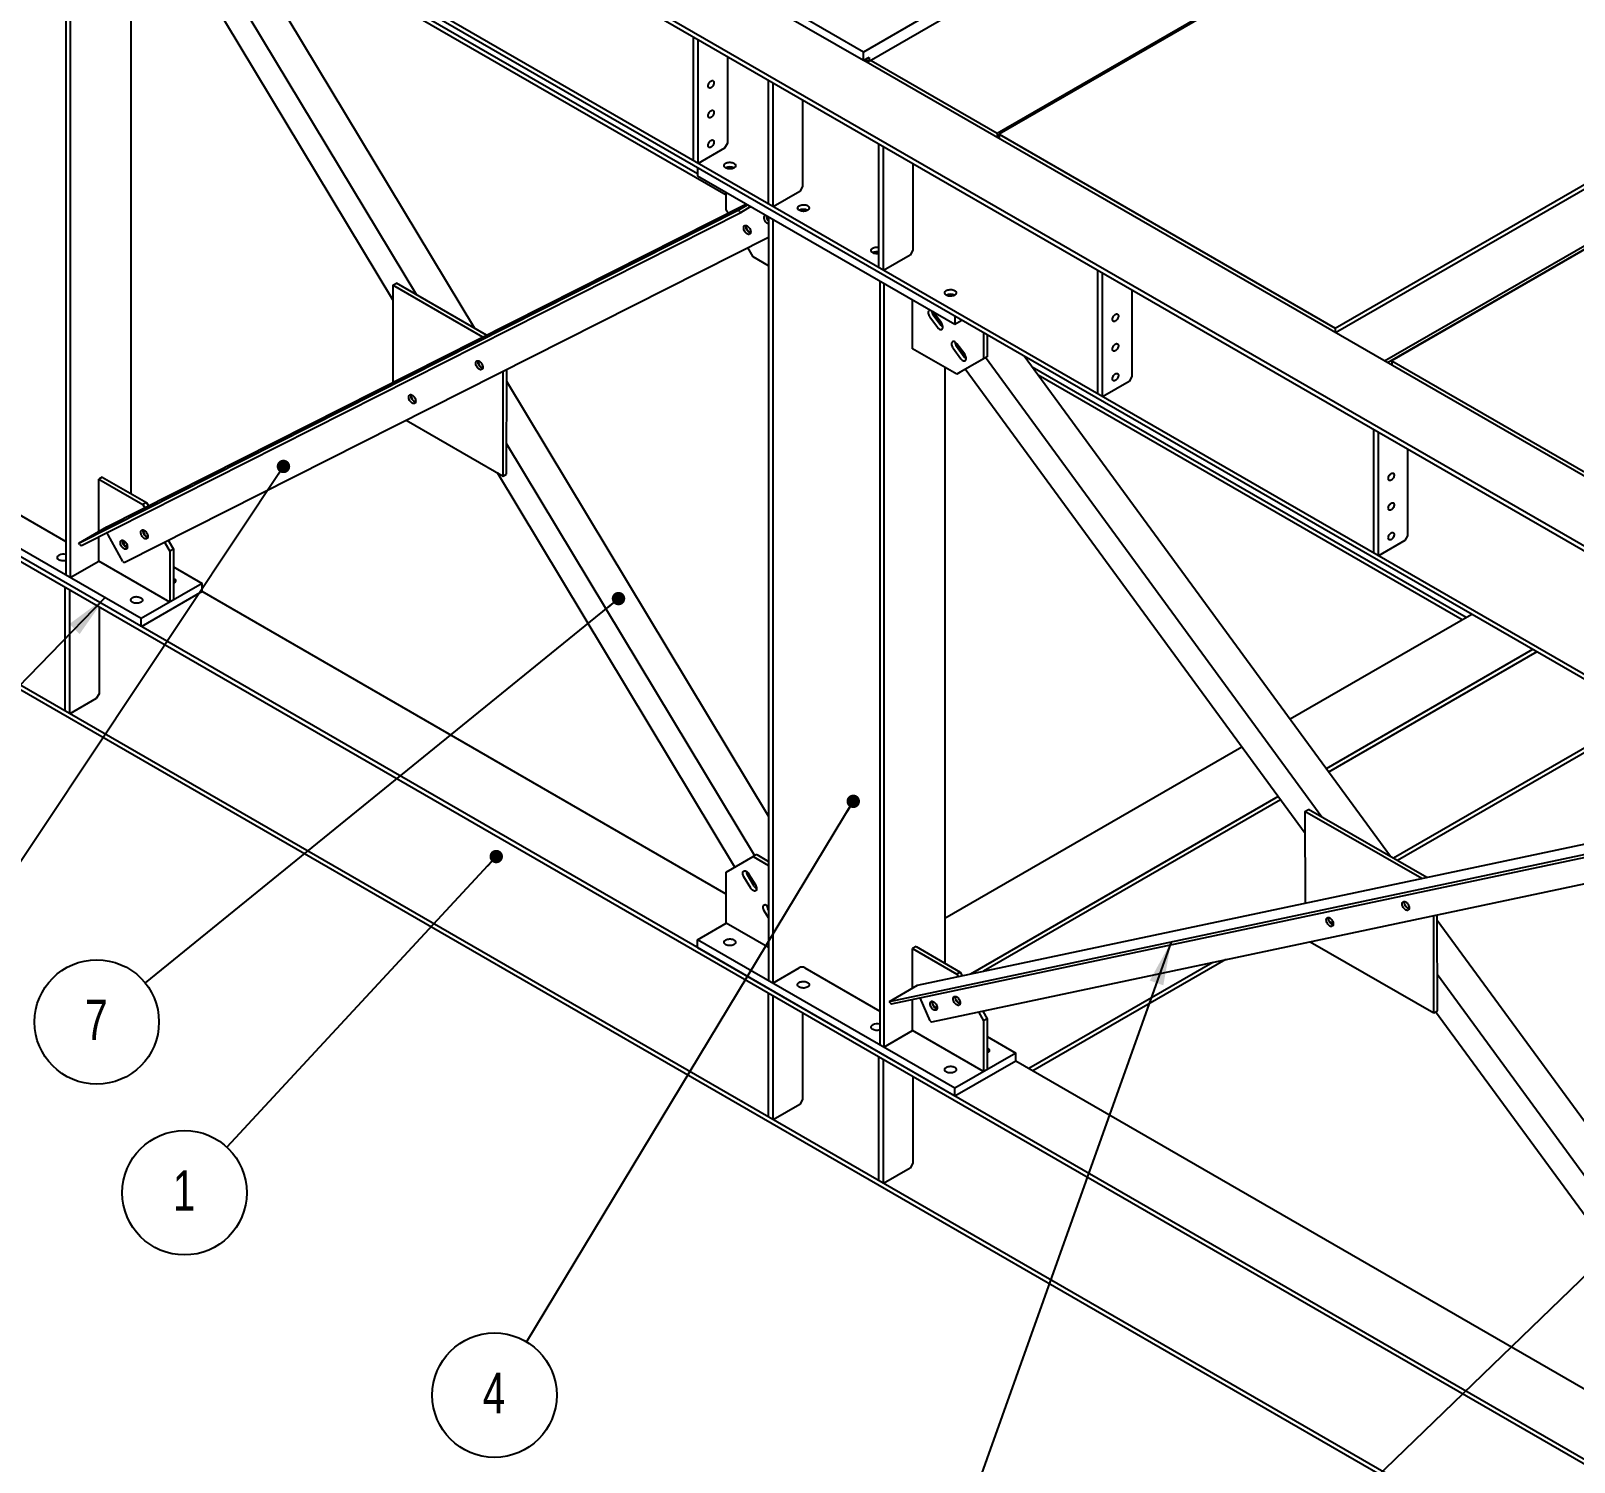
# Model space of a CAD drawing. Header units: millimetres. Extents: x 861 to 27901, y 673 to 17923.
# Drawn here: x 22627 to 24981, y 4043 to 6226 of the extents above; entities that cross this region are included whole.
import ezdxf

# ---------------------------------------------------------------- set-up
doc = ezdxf.new("R2010")
doc.units = ezdxf.units.MM
doc.header["$LTSCALE"] = 33.3
doc.layers.add('CAPA_1', color=7, linetype='Continuous')
doc.layers.add('STRUC', color=4, linetype='Continuous')
doc.styles.add('SLDTEXTSTYLE0', font='TXT', dxfattribs={"width": 0.75})
doc.dimstyles.new('SLDDIMSTYLE1', dxfattribs={"dimtxt": 0.18, "dimasz": 20.492308, "dimexe": 0, "dimexo": 0.0625, "dimgap": 0, "dimtad": 0, "dimtih": 1, "dimtoh": 1, "dimdec": 0, "dimrnd": 1e-09, "dimzin": 0, "dimdsep": 46, "dimtxsty": 'Standard', "dimblk1": 'DOT', "dimblk2": 'DOT', "dimsah": 1, "dimcen": 0.09, "dimadec": 0, "dimazin": 0, "dimtfac": 20.492308, "dimtdec": 0, "dimtofl": 0, "dimtmove": 0, "dimatfit": 3, "dimldrblk": 'DOT', "dimfxl": 1, "dimfrac": 2, "dimtolj": 1, "dimtzin": 0, "dimarcsym": 0})
doc.dimstyles.new('SLDDIMSTYLE2', dxfattribs={"dimtxt": 0.18, "dimasz": 66.6, "dimexe": 0, "dimexo": 0.0625, "dimgap": 0, "dimtad": 0, "dimtih": 1, "dimtoh": 1, "dimdec": 0, "dimrnd": 1e-09, "dimzin": 0, "dimdsep": 46, "dimtxsty": 'Standard', "dimsah": 1, "dimcen": 0.09, "dimadec": 0, "dimazin": 0, "dimtfac": 66.6, "dimtdec": 0, "dimtofl": 0, "dimtmove": 0, "dimatfit": 3, "dimfxl": 1, "dimfrac": 2, "dimtolj": 1, "dimtzin": 0, "dimarcsym": 0})

# ---------------------------------------------------------------- blocks, each defined once
blk = doc.blocks.new('SW_NOTE_0_110')
at = {"layer": 'CAPA_1', "color": 0}
blk.add_circle((-64.5, -69.6), 94.9, dxfattribs=at)
at = {"layer": 'CAPA_1', "color": 0, "insert": (-65.1, -35.5), "char_height": 61.7, "attachment_point": 2, "style": 'SLDTEXTSTYLE0'}
blk.add_mtext('1', dxfattribs=at)
blk = doc.blocks.new('_Dot')
at = {"color": 0, "linetype": 'ByBlock', "lineweight": -2}
blk.add_line((-0.5, 0), (-1, 0), dxfattribs=at)
at = {"color": 0, "linetype": 'ByBlock', "const_width": 0.5}
blk.add_lwpolyline([(-0.25, 0, 1), (0.25, 0, 1)], format="xyb", close=True, dxfattribs=at)
blk = doc.blocks.new('SW_NOTE_0_121')
at = {"layer": 'CAPA_1', "color": 0}
blk.add_circle((-73.6, -59.8), 94.9, dxfattribs=at)
at = {"layer": 'CAPA_1', "color": 0, "insert": (-74.3, -25.7), "char_height": 61.7, "attachment_point": 2, "style": 'SLDTEXTSTYLE0'}
blk.add_mtext('7', dxfattribs=at)
blk = doc.blocks.new('SW_NOTE_0_124')
at = {"layer": 'CAPA_1', "color": 0}
blk.add_circle((-49, -81.2), 94.9, dxfattribs=at)
at = {"layer": 'CAPA_1', "color": 0, "insert": (-49.7, -47.1), "char_height": 61.7, "attachment_point": 2, "style": 'SLDTEXTSTYLE0'}
blk.add_mtext('4', dxfattribs=at)

msp = doc.modelspace()

# ---------------------------------------------------------------- linework, layer by layer
at = {"color": 7, "linetype": 'Continuous', "lineweight": 25}
for p, q in [((23897.08, 6194.09), (22792.63, 6831.68)), ((23897.08, 6181.15), (22792.63, 6818.73)), ((24004.16, 6255.91), (23897.08, 6194.09)), ((24042.28, 6258.5), (23905.49, 6179.53)), ((23897.08, 6181.15), (23897.08, 6194.09)), ((23905.49, 6186), (23897.08, 6181.15)), ((23905.49, 6179.53), (23899.88, 6182.76)), ((23905.49, 6186), (23905.49, 6179.53))]:
    msp.add_line(p, q, dxfattribs=at)
at = {"layer": 'STRUC', "linetype": 'Continuous', "lineweight": 25}
for p, q in [((25497.8, 5143.12), (19890.89, 8379.92)), ((25497.8, 5150.36), (19891.45, 8386.83)), ((25497.8, 4954.67), (19890.89, 8191.47)), ((25497.8, 4947.44), (19891.45, 8183.91)), ((25497.8, 3757.45), (19891.45, 6993.92)), ((25497.8, 3750.21), (19891.45, 6986.69)), ((25416.51, 3608.7), (19972.75, 6751.31)), ((25416.51, 3601.46), (19972.75, 6744.08)), ((24100.93, 6070.42), (25188.78, 6698.43)), ((25191.58, 6696.81), (24103.73, 6068.81)), ((22680.83, 6561.31), (22680.83, 5395.99)), ((22687.09, 6557.69), (22687.09, 5392.37)), ((23304.27, 5772.3), (22896.46, 6449.16)), ((22779.94, 6429.48), (22779.94, 5520.58)), ((23179.39, 5816.38), (22811.63, 6426.78)), ((23215.9, 5823.4), (22841.85, 6444.23)), ((23643.94, 6008.13), (22905.26, 6434.56)), ((23687.69, 5975.63), (22911.95, 6423.46)), ((23637.73, 6028.47), (23637.73, 6216.92)), ((23644.85, 6024.36), (23644.85, 6212.81)), ((23689.42, 6187.08), (23689.42, 6055.03)), ((25530.12, 5238.9), (23897.5, 6181.39)), ((23901.34, 6181.92), (23901.34, 6179.17)), ((23908.71, 6181.39), (24100.93, 6070.42)), ((23752.3, 5962.33), (23752.3, 6150.78)), ((23759.42, 5958.22), (23759.42, 6146.67)), ((23803.99, 6120.94), (23803.99, 5988.88)), ((23689.42, 6055.03), (23685.15, 6047.63)), ((23920.49, 5865.24), (23920.49, 6053.68)), ((23927.61, 5861.13), (23927.61, 6049.57)), ((24100.93, 6070.42), (24100.93, 6063.95)), ((24103.73, 6068.81), (24616.38, 5772.86)), ((24103.73, 6068.81), (24103.73, 6062.33)), ((23685.15, 6047.63), (23644.85, 6024.36)), ((23643.94, 6017.65), (23643.94, 6005.32)), ((23643.94, 6005.32), (24036.38, 5778.76)), ((23972.18, 6023.84), (23972.18, 5891.79)), ((24616.38, 5772.86), (25049.76, 6023.05)), ((24616.73, 5766.19), (25049.76, 6016.17)), ((23687.69, 5952.89), (23687.69, 5980.06)), ((23799.72, 5981.49), (23759.42, 5958.22)), ((23803.99, 5988.88), (23799.72, 5981.49)), ((22743.12, 5469.67), (23718.36, 5962.35)), ((23706.6, 5953.33), (23720.29, 5961.24)), ((23725.33, 5958.33), (23710.81, 5949.95)), ((24691.49, 5723.03), (25124.52, 5973.01)), ((24696.19, 5720.32), (25124.52, 5967.59)), ((25123.18, 5965.76), (24702.7, 5723.03)), ((22700.4, 5445.01), (23706.6, 5953.33)), ((22704.53, 5441.59), (23710.73, 5949.91)), ((23690.39, 5948.22), (23687.69, 5952.89)), ((23707.81, 5951.13), (23706.6, 5953.33)), ((23752.3, 5938.34), (23750.77, 5939.22)), ((23752.3, 5942.76), (23752.3, 4777.44)), ((23758.57, 5939.14), (23758.57, 4773.82)), ((22770.47, 5415.74), (23752.3, 5911.75)), ((23728.78, 5881.73), (23720.67, 5895.77)), ((23967.91, 5884.39), (23927.61, 5861.13)), ((23972.18, 5891.79), (23967.91, 5884.39)), ((23752.3, 5868.15), (23728.78, 5881.73)), ((24254.42, 5672.46), (24254.42, 5860.91)), ((23179.41, 5838.34), (23179.3, 5690.02)), ((23179.41, 5838.34), (23184.75, 5841.42)), ((23316.24, 5759.21), (23179.41, 5838.34)), ((23321.94, 5762.09), (23184.75, 5841.42)), ((23921.76, 5844.94), (23921.76, 4679.62)), ((23928.02, 5841.32), (23928.02, 4676)), ((24261.54, 5668.35), (24261.54, 5856.8)), ((23971.78, 5741.45), (23971.78, 5816.06)), ((24306.12, 5831.07), (24306.12, 5699.01)), ((23997.89, 5790.14), (24009.74, 5774.19)), ((24003.23, 5793.23), (24015.08, 5777.27)), ((24015.66, 5781.03), (24003.81, 5796.99)), ((24036.38, 5791.1), (24036.38, 5778.76)), ((24036.38, 5778.76), (24047.07, 5784.93)), ((24080.14, 5765.84), (24080.14, 5726.33)), ((24616.38, 5772.86), (24616.38, 5766.39)), ((24033.44, 5742.27), (24045.3, 5726.31)), ((24038.78, 5745.35), (24050.64, 5729.4)), ((24051.22, 5733.16), (24039.36, 5749.12)), ((24085.48, 5762.76), (24085.48, 5729.42)), ((24039.05, 5702.61), (23971.78, 5741.45)), ((24080.14, 5726.33), (24039.05, 5702.61)), ((24085.48, 5729.42), (24044.39, 5705.69)), ((24085.48, 5729.42), (24080.14, 5726.33)), ((24595.73, 5027.07), (24082.9, 5727.93)), ((24700.55, 4966.86), (24142.1, 5730.07)), ((24702.7, 5723.03), (24997.96, 5552.58)), ((24702.7, 5723.03), (24702.7, 5716.56)), ((24720.44, 5733.27), (24719.53, 5733.79)), ((23347.45, 5546.94), (23347.57, 5707.29)), ((23352.79, 5550.02), (23352.91, 5709.98)), ((24020.87, 5713.11), (24020.87, 4804.21)), ((24044.39, 5705.69), (24039.05, 5702.61)), ((24570.17, 5002.24), (24052.16, 5710.18)), ((24816.16, 5331.42), (24154.17, 5713.58)), ((24809.9, 5327.8), (24163.33, 5701.05)), ((24306.12, 5699.01), (24301.84, 5691.61)), ((23752.3, 5028.67), (23352.9, 5691.59)), ((24301.84, 5691.61), (24261.54, 5668.35)), ((23199.51, 5632.49), (23347.45, 5546.94)), ((24674.9, 5429.72), (24674.9, 5618.17)), ((24682.02, 5425.61), (24682.02, 5614.06)), ((23731.23, 4968.08), (23352.83, 5596.14)), ((24726.59, 5588.33), (24726.59, 5456.28)), ((22795.45, 5329.81), (22403.01, 5556.37)), ((22736.19, 5545.84), (22730.85, 5542.76)), ((22730.85, 5462.59), (22730.85, 5542.76)), ((22730.85, 5542.76), (22798.12, 5503.92)), ((22736.19, 5545.84), (22803.46, 5507)), ((23701, 4950.63), (23338.67, 5552.02)), ((23347.45, 5546.94), (23352.79, 5550.02)), ((22566.48, 5513.46), (22680.83, 5447.45)), ((22803.46, 5507), (22798.12, 5503.92)), ((22803.46, 5507), (22806.52, 5501.7)), ((22798.12, 5503.92), (22801.01, 5498.92)), ((22700.4, 5445.01), (22743.12, 5469.67)), ((22701.61, 5442.81), (22700.4, 5445.01)), ((22730.85, 5417.63), (22730.85, 5454.88)), ((22767.56, 5416.96), (22745.03, 5457.71)), ((22769.37, 5448.59), (22767.31, 5447.4)), ((22770.4, 5440.46), (22773.9, 5442.48)), ((22831.29, 5446.47), (22839.21, 5432.76)), ((22836.8, 5449.25), (22844.55, 5435.84)), ((24722.32, 5448.88), (24682.02, 5425.61)), ((24726.59, 5456.28), (24722.32, 5448.88)), ((22687.09, 5392.37), (22730.85, 5417.63)), ((22839.21, 5355.07), (22730.85, 5417.63)), ((22844.55, 5435.84), (22839.21, 5432.76)), ((22839.21, 5432.76), (22839.21, 5355.07)), ((22844.55, 5435.84), (22844.55, 5358.15)), ((22844.55, 5408.67), (22888.3, 5383.41)), ((22679.6, 5188.68), (22679.6, 5377.13)), ((22686.72, 5184.57), (22686.72, 5373.02)), ((22888.3, 5383.41), (22795.45, 5329.81)), ((22888.3, 5371.08), (22795.45, 5317.48)), ((22888.3, 5371.08), (22888.3, 5383.41)), ((23687.69, 4909.6), (22888.3, 5371.08)), ((22731.29, 5347.29), (22731.29, 5215.23)), ((22795.45, 5317.48), (22795.45, 5329.81)), ((24824.41, 5336.18), (24547.35, 5176.23)), ((24917.26, 5282.58), (24602.49, 5100.87)), ((24923.52, 5278.96), (24606.21, 5095.78)), ((22727.02, 5207.84), (22686.72, 5184.57)), ((22731.29, 5215.23), (22727.02, 5207.84)), ((25078.49, 5179.98), (24704.94, 4964.33)), ((25078.49, 5172.74), (24711.23, 4960.72)), ((24473.89, 5133.83), (24020.87, 4872.3)), ((23979.29, 4770.6), (25299.14, 5049.79)), ((24529.03, 5058.46), (24059.93, 4787.65)), ((24532.75, 5053.37), (24079.71, 4791.84)), ((24570.09, 5035.64), (24575.43, 5038.72)), ((24756.14, 4934.93), (24575.43, 5038.72)), ((23936.57, 4745.94), (25288.34, 5031.88)), ((23939.88, 4742.22), (25291.65, 5028.17)), ((24570.09, 5035.64), (24570.4, 4895.64)), ((24748.31, 4933.27), (24570.09, 5035.64)), ((24001.12, 4714.74), (25322.08, 4994.16)), ((23687.69, 4942.94), (23728.78, 4966.67)), ((23734.12, 4969.75), (23728.78, 4966.67)), ((23728.78, 4966.67), (23752.3, 4953.09)), ((23734.12, 4969.75), (23752.3, 4959.25)), ((23687.69, 4865.25), (23687.69, 4942.94)), ((23724.91, 4918.67), (23714.52, 4935.92)), ((23730.25, 4921.76), (23719.86, 4939)), ((23721.83, 4940.7), (23732.21, 4923.46)), ((23752.3, 4873.21), (23745.69, 4884.19)), ((23752.3, 4885.16), (23751.03, 4887.27)), ((24729.04, 4888.53), (24729.05, 4888.53)), ((24766.74, 4728.47), (24766.42, 4876.62)), ((24772.08, 4731.55), (24771.76, 4877.75)), ((23643.94, 4840), (23687.69, 4865.25)), ((23752.3, 4827.96), (23687.69, 4865.25)), ((24610.64, 4863.5), (24613.32, 4864.02)), ((24612.49, 4865.9), (24613.05, 4866.01)), ((25322.08, 4117.43), (24771.78, 4869.51)), ((24036.38, 4613.44), (23643.94, 4840)), ((23643.94, 4827.66), (23643.94, 4840)), ((24036.38, 4601.11), (23643.94, 4827.66)), ((23977.12, 4829.47), (23971.78, 4826.39)), ((23971.78, 4766.26), (23971.78, 4826.39)), ((23971.78, 4826.39), (24039.05, 4787.55)), ((23977.12, 4829.47), (24044.39, 4790.63)), ((24578.14, 4836.8), (24766.74, 4728.47)), ((24429.59, 4805.37), (24148.91, 4643.34)), ((24449.37, 4809.56), (24155.18, 4639.72)), ((23758.57, 4773.82), (23798.86, 4797.09)), ((23807.41, 4797.09), (23921.76, 4731.08)), ((24044.39, 4790.63), (24039.05, 4787.55)), ((24039.05, 4787.55), (24041.27, 4783.71)), ((24044.39, 4790.63), (24047.61, 4785.05)), ((25301.68, 4062.26), (24771.96, 4786.21)), ((23752.31, 4569.41), (23752.31, 4757.86)), ((23759.43, 4565.3), (23759.43, 4753.75)), ((23936.57, 4745.94), (23979.29, 4770.6)), ((23937.57, 4743.66), (23936.57, 4745.94)), ((23971.78, 4701.26), (23971.78, 4748.97)), ((23998.82, 4716.17), (23983.29, 4751.41)), ((24008.21, 4734.71), (24009.06, 4734.87)), ((24078.73, 4731.15), (24085.48, 4719.47)), ((24766.74, 4728.47), (24772.08, 4731.55)), ((23804.01, 4728.02), (23804.01, 4595.97)), ((24072.39, 4729.81), (24080.14, 4716.39)), ((24085.48, 4719.47), (24080.14, 4716.39)), ((24080.14, 4716.39), (24080.14, 4638.7)), ((24085.48, 4719.47), (24085.48, 4641.78)), ((25270.94, 4044.51), (24769.37, 4729.99)), ((23928.02, 4676), (23971.78, 4701.26)), ((24080.14, 4638.7), (23971.78, 4701.26)), ((24085.48, 4692.3), (24129.23, 4667.04)), ((23920.5, 4472.32), (23920.5, 4660.77)), ((24129.23, 4667.04), (24036.38, 4613.44)), ((24129.23, 4654.71), (24129.23, 4667.04)), ((23927.62, 4468.21), (23927.62, 4656.66)), ((24129.23, 4654.71), (24036.38, 4601.11)), ((25257.47, 4003.39), (24129.23, 4654.71)), ((23972.2, 4630.93), (23972.2, 4498.87)), ((24036.38, 4601.11), (24036.38, 4613.44)), ((23804.01, 4595.97), (23799.73, 4588.57)), ((23799.73, 4588.57), (23759.43, 4565.3)), ((23972.2, 4498.87), (23967.92, 4491.47)), ((23967.92, 4491.47), (23927.62, 4468.21))]:
    msp.add_line(p, q, dxfattribs=at)
at = {"layer": 'STRUC', "linetype": 'Continuous', "lineweight": 25, "flags": 128}
for points in [[(23660.02, 6142.33), (23660.12, 6143.49), (23660.43, 6144.72), (23660.93, 6145.96), (23661.59, 6147.15), (23662.38, 6148.23), (23663.28, 6149.16), (23664.23, 6149.89), (23665.19, 6150.38), (23666.12, 6150.62), (23666.97, 6150.59), (23667.7, 6150.29), (23668.28, 6149.75), (23668.69, 6148.97), (23668.89, 6148), (23668.89, 6146.89), (23668.69, 6145.69), (23668.28, 6144.45), (23667.7, 6143.23), (23666.97, 6142.08), (23666.12, 6141.07), (23665.19, 6140.24), (23664.23, 6139.62), (23663.28, 6139.26), (23662.38, 6139.15), (23661.59, 6139.32), (23660.93, 6139.74), (23660.43, 6140.41), (23660.12, 6141.28), (23660.02, 6142.33)], [(23660.02, 6097.01), (23660.12, 6098.17), (23660.43, 6099.4), (23660.93, 6100.64), (23661.59, 6101.83), (23662.38, 6102.91), (23663.28, 6103.84), (23664.23, 6104.57), (23665.19, 6105.06), (23666.12, 6105.3), (23666.97, 6105.27), (23667.7, 6104.98), (23668.28, 6104.43), (23668.69, 6103.65), (23668.89, 6102.69), (23668.89, 6101.58), (23668.69, 6100.37), (23668.28, 6099.13), (23667.7, 6097.91), (23666.97, 6096.77), (23666.12, 6095.75), (23665.19, 6094.92), (23664.23, 6094.31), (23663.28, 6093.94), (23662.38, 6093.83), (23661.59, 6094), (23660.93, 6094.42), (23660.43, 6095.09), (23660.12, 6095.96), (23660.02, 6097.01)], [(23660.02, 6051.69), (23660.12, 6052.85), (23660.43, 6054.09), (23660.93, 6055.32), (23661.59, 6056.51), (23662.38, 6057.6), (23663.28, 6058.52), (23664.23, 6059.25), (23665.19, 6059.75), (23666.12, 6059.98), (23666.97, 6059.95), (23667.7, 6059.66), (23668.28, 6059.11), (23668.69, 6058.33), (23668.89, 6057.37), (23668.89, 6056.26), (23668.69, 6055.05), (23668.28, 6053.81), (23667.7, 6052.59), (23666.97, 6051.45), (23666.12, 6050.44), (23665.19, 6049.6), (23664.23, 6048.99), (23663.28, 6048.62), (23662.38, 6048.52), (23661.59, 6048.68), (23660.93, 6049.1), (23660.43, 6049.77), (23660.12, 6050.65), (23660.02, 6051.69)], [(23699.39, 6024.54), (23700.41, 6023.84), (23701.19, 6023.04), (23701.71, 6022.18), (23701.95, 6021.28), (23701.92, 6020.37), (23701.6, 6019.48), (23701.01, 6018.63), (23700.17, 6017.86), (23699.11, 6017.18), (23697.85, 6016.63), (23696.44, 6016.22), (23694.93, 6015.96), (23693.36, 6015.85), (23691.79, 6015.91), (23690.25, 6016.14), (23688.82, 6016.51), (23687.52, 6017.03), (23686.4, 6017.68), (23685.5, 6018.43), (23684.85, 6019.26), (23684.46, 6020.14), (23684.36, 6021.05), (23684.53, 6021.96), (23684.99, 6022.83), (23685.7, 6023.64), (23686.66, 6024.37), (23687.83, 6024.99), (23689.16, 6025.47), (23690.63, 6025.81), (23692.18, 6025.99), (23693.76, 6026.01), (23695.32, 6025.87), (23696.81, 6025.57), (23698.18, 6025.12), (23699.39, 6024.54)], [(23811.52, 5959.81), (23812.53, 5959.11), (23813.31, 5958.31), (23813.83, 5957.45), (23814.08, 5956.55), (23814.05, 5955.64), (23813.73, 5954.75), (23813.14, 5953.9), (23812.3, 5953.13), (23811.24, 5952.45), (23809.98, 5951.9), (23808.57, 5951.49), (23807.06, 5951.23), (23805.49, 5951.12), (23803.91, 5951.19), (23802.38, 5951.41), (23800.94, 5951.79), (23799.64, 5952.3), (23798.53, 5952.95), (23797.63, 5953.7), (23796.97, 5954.53), (23796.59, 5955.41), (23796.48, 5956.32), (23796.66, 5957.23), (23797.11, 5958.1), (23797.83, 5958.92), (23798.79, 5959.64), (23799.95, 5960.26), (23801.29, 5960.74), (23802.76, 5961.08), (23804.3, 5961.26), (23805.88, 5961.28), (23807.44, 5961.14), (23808.93, 5960.84), (23810.31, 5960.39), (23811.52, 5959.81)], [(23752.3, 5931.72), (23751.61, 5931.94), (23750.57, 5932.46), (23749.53, 5933.22), (23748.54, 5934.18), (23747.63, 5935.3), (23746.84, 5936.55), (23746.21, 5937.88), (23745.74, 5939.23), (23745.47, 5940.56), (23745.4, 5941.8), (23745.54, 5942.92), (23745.87, 5943.87), (23746.4, 5944.62), (23747.09, 5945.13), (23747.79, 5945.37)], [(23723.22, 5916.17), (23722.39, 5915.91), (23721.45, 5915.92), (23720.44, 5916.19), (23719.4, 5916.71), (23718.36, 5917.47), (23717.37, 5918.43), (23716.46, 5919.56), (23715.68, 5920.81), (23715.04, 5922.14), (23714.57, 5923.49), (23714.3, 5924.81), (23714.23, 5926.06), (23714.37, 5927.18), (23714.71, 5928.13), (23715.23, 5928.87), (23715.92, 5929.38), (23716.75, 5929.64), (23717.69, 5929.63), (23718.7, 5929.36), (23719.74, 5928.84), (23720.78, 5928.08), (23721.77, 5927.12), (23722.68, 5926), (23723.47, 5924.75), (23724.1, 5923.42), (23724.57, 5922.07), (23724.84, 5920.74), (23724.91, 5919.5), (23724.77, 5918.38), (23724.44, 5917.43), (23723.91, 5916.68), (23723.22, 5916.17)], [(23724.68, 5918.04), (23724, 5918.25), (23722.96, 5918.77), (23721.92, 5919.53), (23720.93, 5920.49), (23720.02, 5921.61), (23719.24, 5922.86), (23718.6, 5924.19), (23718.13, 5925.54), (23717.86, 5926.87), (23717.79, 5928.11), (23717.93, 5929.23), (23718.02, 5929.57)], [(23724.77, 5918.69), (23724.39, 5918.82), (23723.34, 5919.35), (23722.3, 5920.1), (23721.31, 5921.06), (23720.4, 5922.19), (23719.62, 5923.44), (23718.98, 5924.77), (23718.52, 5926.12), (23718.25, 5927.44), (23718.18, 5928.69), (23718.24, 5929.45)], [(23920.49, 5886.71), (23919.19, 5886.5), (23917.62, 5886.39), (23916.04, 5886.46), (23914.51, 5886.68), (23913.07, 5887.06), (23911.77, 5887.58), (23910.65, 5888.22), (23909.75, 5888.97), (23909.1, 5889.8), (23908.72, 5890.68), (23908.61, 5891.59), (23908.79, 5892.5), (23909.24, 5893.37), (23909.96, 5894.19), (23910.91, 5894.91), (23912.08, 5895.53), (23913.42, 5896.01), (23914.88, 5896.35), (23916.43, 5896.53), (23918.01, 5896.55), (23919.57, 5896.41), (23920.49, 5896.25)], [(24035.77, 5830.35), (24036.79, 5829.65), (24037.57, 5828.85), (24038.09, 5827.99), (24038.34, 5827.09), (24038.3, 5826.18), (24037.98, 5825.29), (24037.4, 5824.44), (24036.55, 5823.67), (24035.49, 5823), (24034.23, 5822.44), (24032.82, 5822.03), (24031.31, 5821.77), (24029.74, 5821.67), (24028.17, 5821.73), (24026.63, 5821.95), (24025.2, 5822.33), (24023.9, 5822.85), (24022.78, 5823.49), (24021.88, 5824.24), (24021.23, 5825.07), (24020.84, 5825.95), (24020.74, 5826.86), (24020.91, 5827.77), (24021.37, 5828.64), (24022.08, 5829.46), (24023.04, 5830.18), (24024.21, 5830.8), (24025.54, 5831.28), (24027.01, 5831.62), (24028.56, 5831.8), (24030.14, 5831.82), (24031.7, 5831.68), (24033.19, 5831.38), (24034.56, 5830.93), (24035.77, 5830.35)], [(23998.83, 5800.44), (23998.8, 5800.44), (23997.87, 5800.4), (23997.07, 5800.1), (23996.4, 5799.55), (23995.91, 5798.77), (23995.61, 5797.78), (23995.51, 5796.64), (23995.61, 5795.38), (23995.92, 5794.04), (23996.41, 5792.69), (23997.08, 5791.38), (23997.89, 5790.14)], [(24003.81, 5796.99), (24002.88, 5798.09), (24002.86, 5798.12)], [(24276.72, 5786.31), (24276.82, 5787.48), (24277.13, 5788.71), (24277.62, 5789.95), (24278.29, 5791.14), (24279.08, 5792.22), (24279.98, 5793.15), (24280.93, 5793.88), (24281.89, 5794.37), (24282.81, 5794.61), (24283.66, 5794.58), (24284.4, 5794.28), (24284.98, 5793.73), (24285.38, 5792.96), (24285.59, 5791.99), (24285.59, 5790.88), (24285.38, 5789.68), (24284.98, 5788.43), (24284.4, 5787.21), (24283.66, 5786.07), (24282.81, 5785.06), (24281.89, 5784.23), (24280.93, 5783.61), (24279.98, 5783.24), (24279.08, 5783.14), (24278.29, 5783.3), (24277.62, 5783.73), (24277.13, 5784.39), (24276.82, 5785.27), (24276.72, 5786.31)], [(24008.89, 5786.31), (24009.81, 5785.2), (24010.81, 5784.26), (24011.85, 5783.53), (24012.89, 5783.03), (24013.9, 5782.79), (24014.37, 5782.77)], [(24009.74, 5774.19), (24010.66, 5773.08), (24011.66, 5772.16), (24012.71, 5771.44), (24013.75, 5770.96), (24014.75, 5770.73), (24015.67, 5770.77), (24016.48, 5771.07), (24017.14, 5771.62), (24017.64, 5772.41), (24017.94, 5773.39), (24018.04, 5774.54), (24017.93, 5775.8), (24017.63, 5777.13), (24017.13, 5778.48), (24016.47, 5779.8), (24015.66, 5781.03)], [(24039.36, 5749.12), (24038.44, 5750.22), (24037.44, 5751.15), (24036.4, 5751.87), (24035.35, 5752.35), (24034.35, 5752.57), (24033.43, 5752.53), (24032.62, 5752.23), (24031.96, 5751.68), (24031.47, 5750.9), (24031.16, 5749.91), (24031.06, 5748.77), (24031.17, 5747.5), (24031.47, 5746.17), (24031.97, 5744.82), (24032.63, 5743.5), (24033.44, 5742.27)], [(24276.72, 5741), (24276.82, 5742.16), (24277.13, 5743.39), (24277.62, 5744.63), (24278.29, 5745.82), (24279.08, 5746.9), (24279.98, 5747.83), (24280.93, 5748.56), (24281.89, 5749.05), (24282.81, 5749.29), (24283.66, 5749.26), (24284.4, 5748.96), (24284.98, 5748.42), (24285.38, 5747.64), (24285.59, 5746.67), (24285.59, 5745.56), (24285.38, 5744.36), (24284.98, 5743.12), (24284.4, 5741.9), (24283.66, 5740.75), (24282.81, 5739.74), (24281.89, 5738.91), (24280.93, 5738.29), (24279.98, 5737.93), (24279.08, 5737.82), (24278.29, 5737.99), (24277.62, 5738.41), (24277.13, 5739.08), (24276.82, 5739.95), (24276.72, 5741)], [(23314.69, 5709.78), (23313.86, 5709.53), (23312.92, 5709.53), (23311.91, 5709.8), (23310.87, 5710.33), (23309.83, 5711.08), (23308.84, 5712.04), (23307.93, 5713.17), (23307.14, 5714.42), (23306.5, 5715.75), (23306.04, 5717.1), (23305.77, 5718.43), (23305.7, 5719.67), (23305.84, 5720.79), (23306.17, 5721.74), (23306.7, 5722.49), (23307.39, 5723), (23308.22, 5723.26), (23309.15, 5723.25), (23310.17, 5722.98), (23311.21, 5722.45), (23312.25, 5721.7), (23313.24, 5720.74), (23314.15, 5719.61), (23314.93, 5718.36), (23315.57, 5717.03), (23316.04, 5715.68), (23316.31, 5714.36), (23316.38, 5713.11), (23316.24, 5711.99), (23315.9, 5711.04), (23315.38, 5710.29), (23314.69, 5709.78)], [(23316.15, 5711.65), (23315.47, 5711.86), (23314.43, 5712.38), (23313.39, 5713.14), (23312.4, 5714.1), (23311.49, 5715.23), (23310.7, 5716.48), (23310.06, 5717.8), (23309.6, 5719.16), (23309.33, 5720.48), (23309.26, 5721.73), (23309.4, 5722.85), (23309.49, 5723.19)], [(23309.72, 5723.06), (23309.59, 5721.99), (23309.66, 5720.75), (23309.93, 5719.43), (23310.39, 5718.07), (23311.02, 5716.75), (23311.81, 5715.49), (23312.71, 5714.36), (23313.7, 5713.4), (23314.74, 5712.64), (23315.78, 5712.11), (23316.19, 5711.97)], [(24044.16, 5738.11), (24045.08, 5737), (24046.08, 5736.06), (24047.12, 5735.33), (24048.16, 5734.83), (24049.17, 5734.59), (24050.1, 5734.61), (24050.13, 5734.62)], [(24045.3, 5726.31), (24046.22, 5725.21), (24047.22, 5724.28), (24048.26, 5723.57), (24049.3, 5723.08), (24050.31, 5722.86), (24051.23, 5722.9), (24052.04, 5723.2), (24052.7, 5723.75), (24053.19, 5724.54), (24053.49, 5725.52), (24053.6, 5726.66), (24053.49, 5727.93), (24053.19, 5729.26), (24052.69, 5730.61), (24052.03, 5731.93), (24051.22, 5733.16)], [(24276.72, 5695.68), (24276.82, 5696.84), (24277.13, 5698.07), (24277.62, 5699.31), (24278.29, 5700.5), (24279.08, 5701.58), (24279.98, 5702.51), (24280.93, 5703.24), (24281.89, 5703.73), (24282.81, 5703.97), (24283.66, 5703.94), (24284.4, 5703.65), (24284.98, 5703.1), (24285.38, 5702.32), (24285.59, 5701.36), (24285.59, 5700.25), (24285.38, 5699.04), (24284.98, 5697.8), (24284.4, 5696.58), (24283.66, 5695.44), (24282.81, 5694.42), (24281.89, 5693.59), (24280.93, 5692.98), (24279.98, 5692.61), (24279.08, 5692.5), (24278.29, 5692.67), (24277.62, 5693.09), (24277.13, 5693.76), (24276.82, 5694.63), (24276.72, 5695.68)], [(23212.43, 5658.13), (23211.6, 5657.87), (23210.67, 5657.88), (23209.65, 5658.15), (23208.61, 5658.67), (23207.57, 5659.43), (23206.58, 5660.39), (23205.67, 5661.51), (23204.89, 5662.76), (23204.25, 5664.09), (23203.79, 5665.44), (23203.51, 5666.77), (23203.44, 5668.01), (23203.58, 5669.13), (23203.92, 5670.08), (23204.44, 5670.83), (23205.13, 5671.34), (23205.96, 5671.6), (23206.9, 5671.59), (23207.91, 5671.32), (23208.95, 5670.8), (23209.99, 5670.04), (23210.98, 5669.08), (23211.89, 5667.95), (23212.68, 5666.7), (23213.32, 5665.37), (23213.78, 5664.02), (23214.05, 5662.7), (23214.12, 5661.45), (23213.98, 5660.33), (23213.65, 5659.38), (23213.12, 5658.64), (23212.43, 5658.13)], [(23206.84, 5671.6), (23206.77, 5670.82), (23206.83, 5669.57), (23207.1, 5668.25), (23207.56, 5666.9), (23208.2, 5665.57), (23208.98, 5664.32), (23209.89, 5663.19), (23210.88, 5662.22), (23211.91, 5661.46), (23212.96, 5660.94), (23213.97, 5660.66), (23214.05, 5660.65)], [(23213.91, 5659.99), (23213.21, 5660.2), (23212.17, 5660.72), (23211.13, 5661.48), (23210.14, 5662.44), (23209.23, 5663.57), (23208.45, 5664.82), (23207.81, 5666.15), (23207.35, 5667.5), (23207.07, 5668.82), (23207, 5670.07), (23207.14, 5671.19), (23207.21, 5671.46)], [(24697.19, 5543.58), (24697.3, 5544.74), (24697.6, 5545.97), (24698.1, 5547.21), (24698.76, 5548.4), (24699.56, 5549.48), (24700.45, 5550.41), (24701.4, 5551.14), (24702.36, 5551.63), (24703.29, 5551.87), (24704.14, 5551.84), (24704.87, 5551.55), (24705.46, 5551), (24705.86, 5550.22), (24706.07, 5549.26), (24706.07, 5548.15), (24705.86, 5546.94), (24705.46, 5545.7), (24704.87, 5544.48), (24704.14, 5543.34), (24703.29, 5542.32), (24702.36, 5541.49), (24701.4, 5540.88), (24700.45, 5540.51), (24699.56, 5540.4), (24698.76, 5540.57), (24698.1, 5540.99), (24697.6, 5541.66), (24697.3, 5542.53), (24697.19, 5543.58)], [(24697.19, 5498.26), (24697.3, 5499.43), (24697.6, 5500.66), (24698.1, 5501.89), (24698.76, 5503.08), (24699.56, 5504.17), (24700.45, 5505.09), (24701.4, 5505.82), (24702.36, 5506.32), (24703.29, 5506.55), (24704.14, 5506.52), (24704.87, 5506.23), (24705.46, 5505.68), (24705.86, 5504.9), (24706.07, 5503.94), (24706.07, 5502.83), (24705.86, 5501.62), (24705.46, 5500.38), (24704.87, 5499.16), (24704.14, 5498.02), (24703.29, 5497.01), (24702.36, 5496.17), (24701.4, 5495.56), (24700.45, 5495.19), (24699.56, 5495.09), (24698.76, 5495.25), (24698.1, 5495.67), (24697.6, 5496.34), (24697.3, 5497.22), (24697.19, 5498.26)], [(22803.9, 5451.74), (22803.07, 5451.48), (22802.13, 5451.49), (22801.12, 5451.76), (22800.08, 5452.28), (22799.04, 5453.04), (22798.05, 5454), (22797.14, 5455.13), (22796.35, 5456.38), (22795.72, 5457.7), (22795.25, 5459.06), (22794.98, 5460.38), (22794.91, 5461.63), (22795.05, 5462.75), (22795.38, 5463.7), (22795.91, 5464.44), (22796.6, 5464.95), (22797.43, 5465.21), (22798.37, 5465.2), (22799.38, 5464.93), (22800.42, 5464.41), (22801.46, 5463.65), (22802.45, 5462.69), (22803.36, 5461.57), (22804.14, 5460.31), (22804.78, 5458.99), (22805.25, 5457.64), (22805.52, 5456.31), (22805.59, 5455.07), (22805.45, 5453.95), (22805.11, 5453), (22804.59, 5452.25), (22803.9, 5451.74)], [(22805.36, 5453.61), (22804.68, 5453.81), (22803.64, 5454.34), (22802.6, 5455.09), (22801.61, 5456.05), (22800.7, 5457.18), (22799.91, 5458.43), (22799.28, 5459.76), (22798.81, 5461.11), (22798.54, 5462.44), (22798.47, 5463.68), (22798.61, 5464.8), (22798.7, 5465.14)], [(22799.29, 5464.9), (22799.14, 5464.32), (22799.04, 5463.17), (22799.14, 5461.91), (22799.45, 5460.58), (22799.94, 5459.23), (22800.61, 5457.91), (22801.42, 5456.68), (22802.34, 5455.57), (22803.34, 5454.64), (22804, 5454.16)], [(24697.19, 5452.94), (24697.3, 5454.11), (24697.6, 5455.34), (24698.1, 5456.58), (24698.76, 5457.76), (24699.56, 5458.85), (24700.45, 5459.78), (24701.4, 5460.5), (24702.36, 5461), (24703.29, 5461.24), (24704.14, 5461.21), (24704.87, 5460.91), (24705.46, 5460.36), (24705.86, 5459.59), (24706.07, 5458.62), (24706.07, 5457.51), (24705.86, 5456.3), (24705.46, 5455.06), (24704.87, 5453.84), (24704.14, 5452.7), (24703.29, 5451.69), (24702.36, 5450.86), (24701.4, 5450.24), (24700.45, 5449.87), (24699.56, 5449.77), (24698.76, 5449.93), (24698.1, 5450.36), (24697.6, 5451.02), (24697.3, 5451.9), (24697.19, 5452.94)], [(22772.73, 5435.99), (22771.9, 5435.74), (22770.96, 5435.74), (22769.95, 5436.01), (22768.91, 5436.54), (22767.87, 5437.29), (22766.88, 5438.25), (22765.97, 5439.38), (22765.19, 5440.63), (22764.55, 5441.96), (22764.08, 5443.31), (22763.81, 5444.63), (22763.74, 5445.88), (22763.88, 5447), (22764.22, 5447.95), (22764.74, 5448.7), (22765.43, 5449.21), (22766.26, 5449.46), (22767.2, 5449.46), (22768.21, 5449.19), (22769.25, 5448.66), (22770.29, 5447.91), (22771.28, 5446.95), (22772.19, 5445.82), (22772.98, 5444.57), (22773.61, 5443.24), (22774.08, 5441.89), (22774.35, 5440.57), (22774.42, 5439.32), (22774.28, 5438.2), (22773.95, 5437.25), (22773.42, 5436.5), (22772.73, 5435.99)], [(22774.21, 5437.86), (22773.51, 5438.07), (22772.47, 5438.59), (22771.43, 5439.35), (22770.44, 5440.31), (22769.53, 5441.44), (22768.75, 5442.69), (22768.11, 5444.01), (22767.64, 5445.37), (22767.37, 5446.69), (22767.3, 5447.94), (22767.44, 5449.06), (22767.51, 5449.33)], [(22769.55, 5448.41), (22769.24, 5447.85), (22768.94, 5446.87), (22768.83, 5445.73), (22768.94, 5444.47), (22769.24, 5443.13), (22769.73, 5441.78), (22770.4, 5440.47), (22770.69, 5439.99)], [(22680.83, 5418.53), (22679.4, 5418.16), (22677.87, 5417.94), (22676.29, 5417.88), (22674.72, 5417.98), (22673.21, 5418.24), (22671.8, 5418.65), (22670.55, 5419.21), (22669.48, 5419.88), (22668.64, 5420.65), (22668.05, 5421.5), (22667.73, 5422.39), (22667.7, 5423.3), (22667.95, 5424.2), (22668.47, 5425.06), (22669.25, 5425.86), (22670.26, 5426.56)], [(22844.55, 5391.35), (22845.58, 5390.79), (22846.53, 5390.07), (22847.25, 5389.25), (22847.71, 5388.38), (22847.88, 5387.47), (22847.78, 5386.56), (22847.39, 5385.68), (22846.74, 5384.85), (22845.84, 5384.1), (22844.72, 5383.45), (22844.55, 5383.37)], [(22782.39, 5361.83), (22783.6, 5362.41), (22784.97, 5362.86), (22786.46, 5363.16), (22788.02, 5363.31), (22789.6, 5363.29), (22791.15, 5363.1), (22792.62, 5362.76), (22793.95, 5362.28), (22795.12, 5361.66), (22796.08, 5360.94), (22796.79, 5360.12), (22797.25, 5359.25), (22797.43, 5358.35), (22797.32, 5357.44), (22796.93, 5356.55), (22796.28, 5355.72), (22795.38, 5354.97), (22794.26, 5354.33), (22792.97, 5353.81), (22791.53, 5353.43), (22790, 5353.21), (22788.42, 5353.15), (22786.85, 5353.25), (22785.34, 5353.51), (22783.93, 5353.92), (22782.67, 5354.48), (22781.61, 5355.15), (22780.77, 5355.92), (22780.18, 5356.77), (22779.86, 5357.66), (22779.83, 5358.57), (22780.07, 5359.47), (22780.6, 5360.33), (22781.37, 5361.13), (22782.39, 5361.83)], [(23714.52, 4935.92), (23713.83, 4937.22), (23713.31, 4938.57), (23712.97, 4939.91), (23712.84, 4941.19), (23712.91, 4942.36), (23713.18, 4943.37), (23713.64, 4944.18), (23714.28, 4944.77), (23715.06, 4945.12), (23715.97, 4945.2), (23716.96, 4945.01), (23718, 4944.57), (23719.05, 4943.89), (23720.06, 4942.99), (23721, 4941.91), (23721.83, 4940.7)], [(23732.21, 4923.46), (23732.9, 4922.15), (23733.43, 4920.8), (23733.76, 4919.46), (23733.9, 4918.18), (23733.83, 4917.02), (23733.56, 4916.01), (23733.1, 4915.19), (23732.46, 4914.6), (23731.67, 4914.26), (23730.76, 4914.18), (23729.77, 4914.36), (23728.74, 4914.8), (23727.69, 4915.48), (23726.68, 4916.38), (23725.74, 4917.46), (23724.91, 4918.67)], [(24726.73, 4884.65), (24725.81, 4884.6), (24724.81, 4884.82), (24723.77, 4885.29), (24722.72, 4885.99), (24721.72, 4886.91), (24720.79, 4888.01), (24719.98, 4889.24), (24719.3, 4890.55), (24718.8, 4891.9), (24718.49, 4893.24), (24718.37, 4894.5), (24718.47, 4895.66), (24718.76, 4896.65), (24719.24, 4897.44), (24719.9, 4898), (24720.7, 4898.32), (24721.62, 4898.37), (24722.62, 4898.15), (24723.66, 4897.68), (24724.7, 4896.97), (24725.71, 4896.06), (24726.63, 4894.96), (24727.45, 4893.73), (24728.12, 4892.42), (24728.63, 4891.07), (24728.94, 4889.73), (24729.05, 4888.47), (24728.96, 4887.31), (24728.67, 4886.32), (24728.18, 4885.53), (24727.53, 4884.97), (24726.73, 4884.65)], [(24728.75, 4886.76), (24728.37, 4886.87), (24727.33, 4887.34), (24726.28, 4888.05), (24725.28, 4888.97), (24724.35, 4890.06), (24723.54, 4891.29), (24722.86, 4892.61), (24722.36, 4893.96), (24722.05, 4895.29), (24721.93, 4896.56), (24722.03, 4897.71), (24722.18, 4898.33)], [(23745.69, 4884.19), (23745, 4885.49), (23744.48, 4886.84), (23744.14, 4888.18), (23744, 4889.46), (23744.07, 4890.63), (23744.34, 4891.64), (23744.81, 4892.45), (23745.45, 4893.04), (23746.23, 4893.39), (23747.14, 4893.47), (23748.13, 4893.28), (23749.17, 4892.84), (23750.21, 4892.16), (23751.22, 4891.26), (23752.16, 4890.18), (23752.3, 4890)], [(24610.99, 4860.17), (24610.07, 4860.12), (24609.07, 4860.34), (24608.03, 4860.81), (24606.99, 4861.51), (24605.99, 4862.43), (24605.06, 4863.53), (24604.24, 4864.76), (24603.57, 4866.07), (24603.07, 4867.42), (24602.75, 4868.76), (24602.64, 4870.02), (24602.73, 4871.17), (24603.03, 4872.16), (24603.51, 4872.96), (24604.16, 4873.52), (24604.97, 4873.83), (24605.89, 4873.88), (24606.88, 4873.67), (24607.92, 4873.2), (24608.97, 4872.49), (24609.97, 4871.57), (24610.9, 4870.48), (24611.72, 4869.25), (24612.39, 4867.94), (24612.89, 4866.59), (24613.21, 4865.25), (24613.32, 4863.98), (24613.23, 4862.83), (24612.93, 4861.84), (24612.45, 4861.05), (24611.79, 4860.49), (24610.99, 4860.17)], [(24613.02, 4862.28), (24612.63, 4862.39), (24611.59, 4862.86), (24610.55, 4863.57), (24609.55, 4864.49), (24608.62, 4865.58), (24607.8, 4866.81), (24607.13, 4868.13), (24606.63, 4869.48), (24606.31, 4870.81), (24606.2, 4872.08), (24606.29, 4873.23), (24606.44, 4873.85)], [(24723.28, 4891.72), (24724.03, 4890.85), (24725.03, 4889.92), (24726.07, 4889.2), (24727.11, 4888.72), (24728.11, 4888.49), (24729.04, 4888.53)], [(24606.76, 4869.07), (24607.48, 4868.23), (24608.48, 4867.3), (24609.53, 4866.58), (24610.57, 4866.09), (24611.57, 4865.87), (24612.49, 4865.9)], [(23686.94, 4839.65), (23688.15, 4840.23), (23689.52, 4840.68), (23691.01, 4840.98), (23692.57, 4841.12), (23694.15, 4841.1), (23695.7, 4840.92), (23697.17, 4840.58), (23698.5, 4840.1), (23699.67, 4839.48), (23700.63, 4838.76), (23701.34, 4837.94), (23701.8, 4837.07), (23701.97, 4836.16), (23701.87, 4835.25), (23701.48, 4834.37), (23700.83, 4833.54), (23699.93, 4832.79), (23698.81, 4832.14), (23697.51, 4831.63), (23696.08, 4831.25), (23694.54, 4831.03), (23692.97, 4830.96), (23691.4, 4831.07), (23689.88, 4831.33), (23688.48, 4831.74), (23687.22, 4832.29), (23686.16, 4832.97), (23685.31, 4833.74), (23684.73, 4834.59), (23684.41, 4835.48), (23684.37, 4836.39), (23684.62, 4837.29), (23685.14, 4838.15), (23685.92, 4838.95), (23686.94, 4839.65)], [(23799.06, 4774.92), (23800.27, 4775.5), (23801.65, 4775.95), (23803.14, 4776.25), (23804.7, 4776.39), (23806.28, 4776.37), (23807.83, 4776.19), (23809.29, 4775.85), (23810.63, 4775.37), (23811.8, 4774.75), (23812.75, 4774.03), (23813.47, 4773.21), (23813.92, 4772.34), (23814.1, 4771.43), (23813.99, 4770.52), (23813.61, 4769.64), (23812.96, 4768.81), (23812.06, 4768.06), (23810.94, 4767.42), (23809.64, 4766.9), (23808.2, 4766.52), (23806.67, 4766.3), (23805.09, 4766.23), (23803.52, 4766.34), (23802.01, 4766.6), (23800.6, 4767.01), (23799.35, 4767.57), (23798.28, 4768.24), (23797.44, 4769.01), (23796.85, 4769.86), (23796.54, 4770.75), (23796.5, 4771.66), (23796.75, 4772.56), (23797.27, 4773.42), (23798.05, 4774.22), (23799.06, 4774.92)], [(24006.86, 4732.38), (24005.94, 4732.33), (24004.94, 4732.54), (24003.9, 4733.01), (24002.86, 4733.72), (24001.86, 4734.64), (24000.93, 4735.73), (24000.11, 4736.96), (23999.44, 4738.28), (23998.94, 4739.63), (23998.62, 4740.96), (23998.51, 4742.23), (23998.6, 4743.38), (23998.9, 4744.37), (23999.38, 4745.16), (24000.03, 4745.73), (24000.84, 4746.04), (24001.76, 4746.09), (24002.75, 4745.88), (24003.79, 4745.41), (24004.84, 4744.7), (24005.84, 4743.78), (24006.77, 4742.68), (24007.59, 4741.46), (24008.26, 4740.14), (24008.76, 4738.79), (24009.08, 4737.46), (24009.19, 4736.19), (24009.1, 4735.04), (24008.8, 4734.05), (24008.32, 4733.26), (24007.66, 4732.69), (24006.86, 4732.38)], [(24008.96, 4734.47), (24008.5, 4734.6), (24007.46, 4735.07), (24006.42, 4735.77), (24005.42, 4736.69), (24004.49, 4737.79), (24003.67, 4739.02), (24003, 4740.33), (24002.5, 4741.68), (24002.18, 4743.02), (24002.07, 4744.28), (24002.16, 4745.43), (24002.3, 4746)], [(24002.63, 4741.24), (24003.21, 4740.38), (24004.14, 4739.28), (24005.14, 4738.34), (24006.18, 4737.62), (24007.22, 4737.14), (24008.22, 4736.91), (24009.15, 4736.94)], [(24042.14, 4739.84), (24041.22, 4739.79), (24040.22, 4740), (24039.18, 4740.47), (24038.14, 4741.18), (24037.13, 4742.1), (24036.2, 4743.2), (24035.39, 4744.42), (24034.72, 4745.74), (24034.21, 4747.09), (24033.9, 4748.42), (24033.79, 4749.69), (24033.88, 4750.84), (24034.17, 4751.83), (24034.65, 4752.62), (24035.31, 4753.19), (24036.11, 4753.5), (24037.03, 4753.55), (24038.03, 4753.34), (24039.07, 4752.87), (24040.11, 4752.16), (24041.12, 4751.24), (24042.05, 4750.15), (24042.86, 4748.92), (24043.53, 4747.6), (24044.04, 4746.25), (24044.35, 4744.92), (24044.46, 4743.65), (24044.37, 4742.5), (24044.08, 4741.51), (24043.6, 4740.72), (24042.94, 4740.15), (24042.14, 4739.84)], [(24044.17, 4741.95), (24043.78, 4742.06), (24042.74, 4742.53), (24041.7, 4743.24), (24040.69, 4744.16), (24039.76, 4745.25), (24038.95, 4746.48), (24038.28, 4747.79), (24037.77, 4749.14), (24037.46, 4750.48), (24037.35, 4751.75), (24037.44, 4752.9), (24037.59, 4753.52)], [(24038.15, 4748.11), (24038.77, 4747.2), (24039.69, 4746.09), (24040.69, 4745.16), (24041.74, 4744.44), (24042.78, 4743.96), (24043.78, 4743.73), (24044.4, 4743.72)], [(23921.76, 4702.16), (23920.33, 4701.79), (23918.8, 4701.57), (23917.22, 4701.51), (23915.65, 4701.61), (23914.14, 4701.87), (23912.73, 4702.28), (23911.47, 4702.84), (23910.41, 4703.51), (23909.57, 4704.28), (23908.98, 4705.13), (23908.66, 4706.02), (23908.63, 4706.93), (23908.88, 4707.83), (23909.4, 4708.69), (23910.18, 4709.49), (23911.19, 4710.19)], [(24085.48, 4674.97), (24086.51, 4674.42), (24087.46, 4673.7), (24088.18, 4672.88), (24088.63, 4672.01), (24088.81, 4671.1), (24088.71, 4670.19), (24088.32, 4669.31), (24087.67, 4668.48), (24086.77, 4667.73), (24085.65, 4667.08), (24085.48, 4667)], [(24023.32, 4645.46), (24024.53, 4646.04), (24025.9, 4646.49), (24027.39, 4646.79), (24028.95, 4646.94), (24030.53, 4646.91), (24032.08, 4646.73), (24033.55, 4646.39), (24034.88, 4645.91), (24036.05, 4645.29), (24037.01, 4644.57), (24037.72, 4643.75), (24038.18, 4642.88), (24038.35, 4641.97), (24038.25, 4641.07), (24037.86, 4640.18), (24037.21, 4639.35), (24036.31, 4638.6), (24035.19, 4637.96), (24033.89, 4637.44), (24032.46, 4637.06), (24030.92, 4636.84), (24029.35, 4636.78), (24027.78, 4636.88), (24026.27, 4637.14), (24024.86, 4637.55), (24023.6, 4638.11), (24022.54, 4638.78), (24021.7, 4639.55), (24021.11, 4640.4), (24020.79, 4641.29), (24020.76, 4642.2), (24021, 4643.1), (24021.52, 4643.96), (24022.3, 4644.76), (24023.32, 4645.46)]]:
    msp.add_lwpolyline(points, dxfattribs=at)
at = {"layer": 'STRUC', "linetype": 'Continuous', "lineweight": 25}
for centre, radius, start, end in [((23693.17, 6005.48), 13.37, 62.40025, 117.60567), ((23693.16, 6005.35), 13.48, 62.46171, 117.3433), ((23805.29, 5940.75), 13.37, 62.39943, 117.60649), ((23805.29, 5940.62), 13.48, 62.46171, 117.3433), ((23709.9, 5952.03), 2.27, 203.47534, 293.7193), ((23760.17, 5943.92), 11.16, 176.28756, 225.15661), ((23760.44, 5944.55), 11.09, 180.42486, 222.81353), ((23917.46, 5875.54), 13.81, 77.32777, 116.8234), ((23917.4, 5875.99), 13.39, 76.67568, 117.48055), ((24029.55, 5811.29), 13.37, 62.39969, 117.60622), ((24029.54, 5811.16), 13.48, 62.46172, 117.34307), ((24012.53, 5800.35), 11.72, 185.29624, 217.44851), ((24017.4, 5792.99), 10.81, 178.64629, 218.16158), ((24023.3, 5783.17), 10.12, 215.68046, 238.68103), ((24047.53, 5752.24), 11.14, 181.96345, 218.215), ((24052.31, 5744.62), 10.43, 174.30189, 218.61665), ((24058.86, 5735.3), 10.12, 215.68046, 238.68103), ((22738.82, 5454.36), 7.06, 28.25785, 61.88212), ((22703.71, 5443.73), 2.29, 203.67461, 290.92941), ((22676.55, 5414.22), 13.85, 71.98701, 116.99908), ((22769.65, 5417.88), 2.29, 203.67461, 290.92941), ((23728.8, 4944.75), 10.63, 181.50581, 212.76766), ((23730.52, 4935.59), 7.43, 161.45003, 203.91073), ((23731.57, 4932.64), 6.8, 217.89688, 263.01517), ((23739.56, 4927.1), 10.73, 209.87783, 238.21236), ((23759.97, 4893.02), 10.63, 181.50581, 212.76766), ((23803.14, 4788.84), 9.29, 62.60967, 117.39033), ((23939.63, 4744.39), 2.18, 199.66357, 276.42863), ((23917.48, 4697.85), 13.85, 71.98701, 116.99908), ((24000.88, 4716.91), 2.18, 199.66357, 276.42863)]:
    msp.add_arc(centre, radius, start, end, dxfattribs=at)

# ---------------------------------------------------------------- block references
at = {"layer": 'CAPA_1'}
for name, p in [('SW_NOTE_0_121', (22801.36, 4774.25)), ('SW_NOTE_0_110', (22926.14, 4523.59)), ('SW_NOTE_0_124', (23383.23, 4226.39))]:
    msp.add_blockref(name, p, dxfattribs=at)

# ---------------------------------------------------------------- leaders
for points, dimstyle in [([(23012.47, 5561.96), (22501.21, 4793.44)], 'SLDDIMSTYLE1'), ([(23523.35, 5360.39), (22801.36, 4774.25)], 'SLDDIMSTYLE1'), ([(22740.31, 5361.65), (22459.02, 5072.65)], 'SLDDIMSTYLE2'), ([(23881.32, 5051.08), (23383.23, 4226.39)], 'SLDDIMSTYLE1'), ([(23336.92, 4966.83), (22926.14, 4523.59)], 'SLDDIMSTYLE1'), ([(24366.14, 4836.8), (24028.3, 3888.53)], 'SLDDIMSTYLE2'), ([(25073.37, 4401.19), (24414.43, 3764.62)], 'SLDDIMSTYLE1')]:
    msp.add_leader(points, dimstyle=dimstyle, dxfattribs=at)

doc.saveas('drawing.dxf')
